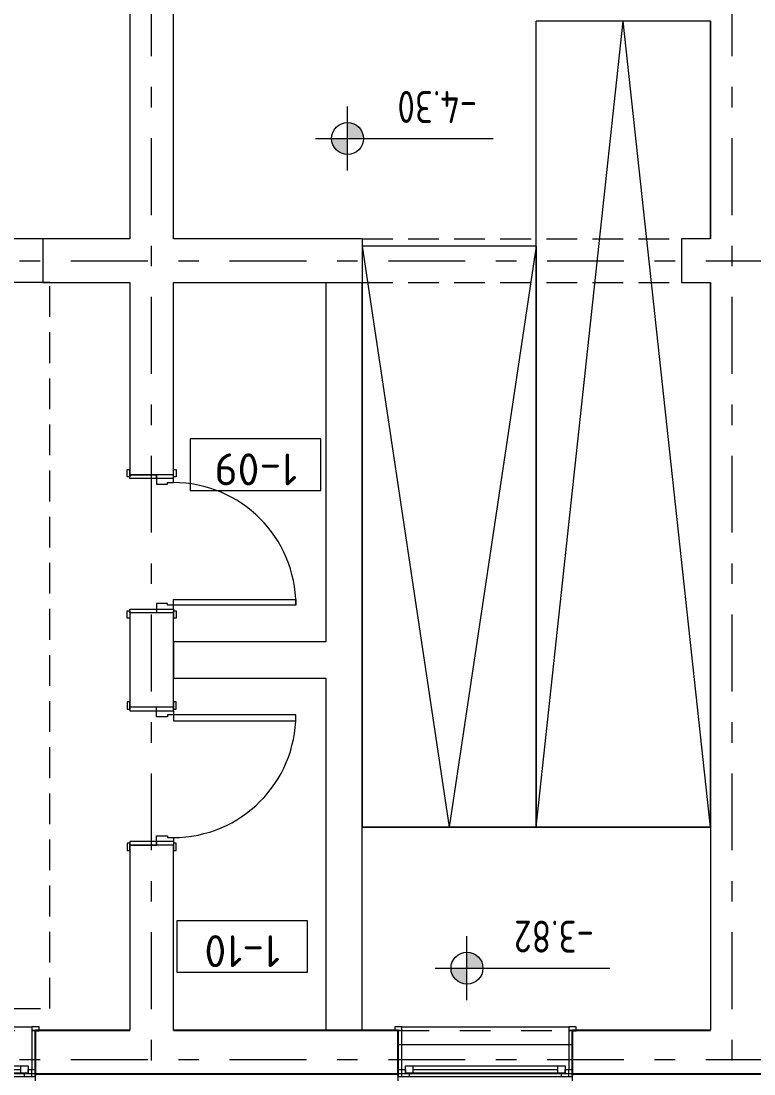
# Model space of a CAD drawing. Header units: millimetres. Extents: x 18162 to 3540582, y 72188 to 247925.
# Drawn here: x 26474 to 31523, y 78546 to 85796 of the extents above; entities that cross this region are included whole.
import ezdxf
from ezdxf.enums import TextEntityAlignment as Align

# ---------------------------------------------------------------- set-up
doc = ezdxf.new("R2010")
doc.units = ezdxf.units.MM
doc.header["$MEASUREMENT"] = 0
doc.set_wipeout_variables(frame=1)
for name, pattern in [('Dashed', [423.333333, 211.666667, -211.666667]), ('Double Dashed', [1093.611073, 529.166651, -211.666656, 141.111112, -211.666656]), ('Hidden Line', [317.5, 211.666667, -105.833333]), ('Wipeout_Contour', [1000, 0, -1000])]:
    doc.linetypes.add(name, pattern=pattern)
for name, color, linetype in [('Archicad Doors', 7, 'Continuous'), ('Archicad Windows', 7, 'Continuous'), ('Archicad Zone Stamps', 7, 'Continuous'), ('Interior - Equipment', 7, 'Continuous'), ('Model Unit - Zone A', 7, 'Continuous'), ('Structural - Bearing', 7, 'Continuous'), ('Structural - Grid', 7, 'Continuous')]:
    doc.layers.add(name, color=color, linetype=linetype)
doc.styles.add('GENERATED_STYLE_2', font='')
doc.styles.add('GENERATED_STYLE_3', font='', dxfattribs={"width": 0.8})
doc.styles.get('GENERATED_STYLE_2').set_extended_font_data('ISOCPEUR MON')
doc.styles.get('GENERATED_STYLE_3').set_extended_font_data('ISOCPEUR MON')

# ---------------------------------------------------------------- blocks, each defined once
blk = doc.blocks.new('Straight Ramp 27[1]_3', base_point=(30623.5, 80245.7))
at = {"color": 7, "linetype": 'Continuous', "lineweight": 5}
for p, q in [((31223.5, 85795.7), (30023.5, 85795.7)), ((30023.5, 80245.7), (30023.5, 85795.7)), ((30023.5, 80245.7), (30623.5, 85795.7)), ((31223.5, 80245.7), (30623.5, 85795.7)), ((31223.5, 80245.7), (31223.5, 85795.7)), ((31223.5, 80245.7), (30023.5, 80245.7))]:
    blk.add_line(p, q, dxfattribs=at)
blk = doc.blocks.new('Агуулах_1-09_9_3', base_point=(28090.4, 82740.8))
at = {"layer": 'Archicad Zone Stamps', "color": 7, "linetype": 'Continuous', "lineweight": 5}
for p, q in [((28540.4, 82918.2), (27640.4, 82918.2)), ((27640.4, 82918.2), (27640.4, 82563.3)), ((28540.4, 82563.3), (28540.4, 82918.2)), ((27640.4, 82563.3), (28540.4, 82563.3))]:
    blk.add_line(p, q, dxfattribs=at)
at = {"layer": 'Archicad Zone Stamps', "color": 7, "lineweight": 5, "style": 'GENERATED_STYLE_2'}
for tag, p in [('DUMMY_861', (27804.9, 82598.8)), ('ROOM_NUMBER', (28090.4, 82598.8))]:
    blk.add_attdef(tag, text='', height=220, rotation=180, dxfattribs=at).set_placement(p, align=Align.TOP_CENTER)
blk = doc.blocks.new('Агуулах_1-10_10_3', base_point=(27998.1, 79423.3))
at = {"layer": 'Archicad Zone Stamps', "color": 7, "linetype": 'Continuous', "lineweight": 5}
for p, q in [((28448.1, 79600.7), (27548.1, 79600.7)), ((27548.1, 79600.7), (27548.1, 79245.9)), ((28448.1, 79245.9), (28448.1, 79600.7)), ((27548.1, 79245.9), (28448.1, 79245.9))]:
    blk.add_line(p, q, dxfattribs=at)
at = {"layer": 'Archicad Zone Stamps', "color": 7, "lineweight": 5, "style": 'GENERATED_STYLE_2'}
for tag, p in [('DUMMY_861', (27734.6, 79281.4)), ('ROOM_NUMBER', (27998.1, 79281.4))]:
    blk.add_attdef(tag, text='', height=220, rotation=180, dxfattribs=at).set_placement(p, align=Align.TOP_CENTER)
blk = doc.blocks.new('Door 27[12]_3')
at = {"layer": 'Archicad Doors', "color": 7, "linetype": 'Continuous', "lineweight": 13}
for p, q in [((27204.5, 82657.7), (27204.5, 82707.7)), ((27204.5, 82707.7), (27223.5, 82707.7)), ((27223.5, 82657.7), (27204.5, 82657.7)), ((27223.5, 82707.7), (27223.5, 82657.7)), ((27223.5, 82670.7), (27223.5, 82707.7)), ((27223.5, 82670.7), (27223.5, 82707.7)), ((27223.5, 82645.7), (27223.5, 82670.7)), ((27223.5, 82670.7), (27408.5, 82670.7)), ((27408.5, 82670.7), (27223.5, 82670.7)), ((27408.5, 82670.7), (27223.5, 82670.7)), ((27408.5, 82670.7), (27408.5, 82645.7)), ((27408.5, 82645.7), (27408.5, 82670.7)), ((27523.5, 82670.7), (27408.5, 82670.7)), ((27523.5, 82670.7), (27408.5, 82670.7)), ((27523.5, 82670.7), (27408.5, 82670.7)), ((27523.5, 82657.7), (27523.5, 82707.7)), ((27523.5, 82707.7), (27542.5, 82707.7)), ((27523.5, 82670.7), (27523.5, 82707.7)), ((27523.5, 82670.7), (27523.5, 82707.7)), ((27523.5, 82645.7), (27523.5, 82670.7)), ((27542.5, 82657.7), (27523.5, 82657.7)), ((27542.5, 82707.7), (27542.5, 82657.7)), ((27408.5, 82645.7), (27223.5, 82645.7)), ((27523.5, 82645.7), (27408.5, 82645.7)), ((27408.5, 82645.7), (27408.5, 82605.7)), ((27408.5, 82605.7), (27483.5, 82605.7)), ((27483.5, 82605.7), (27483.5, 82617.7)), ((27483.5, 82617.7), (27523.5, 82617.7)), ((27523.5, 82617.7), (27523.5, 82645.7)), ((27483.5, 81785.7), (27408.5, 81785.7)), ((27408.5, 81785.7), (27408.5, 81745.7)), ((27483.5, 81773.7), (27483.5, 81785.7)), ((27523.5, 81773.7), (27523.5, 81813.7)), ((27523.5, 81813.7), (28367.5, 81813.7)), ((28367.5, 81813.7), (28367.5, 81773.7)), ((27204.5, 81683.7), (27204.5, 81733.7)), ((27204.5, 81733.7), (27223.5, 81733.7)), ((27223.5, 81720.7), (27223.5, 81745.7)), ((27223.5, 81745.7), (27408.5, 81745.7)), ((27223.5, 81733.7), (27223.5, 81683.7)), ((27408.5, 81720.7), (27223.5, 81720.7)), ((27408.5, 81720.7), (27223.5, 81720.7)), ((27408.5, 81720.7), (27223.5, 81720.7)), ((27223.5, 81720.7), (27223.5, 81683.7)), ((27223.5, 81720.7), (27223.5, 81683.7)), ((27408.5, 81745.7), (27408.5, 81720.7)), ((27408.5, 81745.7), (27408.5, 81720.7)), ((27408.5, 81745.7), (27523.5, 81745.7)), ((27523.5, 81720.7), (27408.5, 81720.7)), ((27523.5, 81720.7), (27408.5, 81720.7)), ((27523.5, 81720.7), (27408.5, 81720.7)), ((27523.5, 81773.7), (27483.5, 81773.7)), ((27523.5, 81745.7), (27523.5, 81773.7)), ((28367.5, 81773.7), (27523.5, 81773.7)), ((27523.5, 81745.7), (27523.5, 81720.7)), ((27523.5, 81683.7), (27523.5, 81733.7)), ((27523.5, 81733.7), (27542.5, 81733.7)), ((27523.5, 81720.7), (27523.5, 81683.7)), ((27523.5, 81720.7), (27523.5, 81683.7)), ((27542.5, 81733.7), (27542.5, 81683.7)), ((27223.5, 81683.7), (27204.5, 81683.7)), ((27542.5, 81683.7), (27523.5, 81683.7))]:
    blk.add_line(p, q, dxfattribs=at)
blk.add_arc((27523.5, 81773.7), 844, 0, 90, dxfattribs=at)
blk = doc.blocks.new('Door 27[13]_3')
at = {"layer": 'Archicad Doors', "color": 7, "linetype": 'Continuous', "lineweight": 13}
for p, q in [((27223.5, 81107.7), (27204.5, 81107.7)), ((27204.5, 81107.7), (27204.5, 81057.7)), ((27204.5, 81057.7), (27223.5, 81057.7)), ((27223.5, 81057.7), (27223.5, 81107.7)), ((27223.5, 81070.7), (27223.5, 81107.7)), ((27223.5, 81070.7), (27223.5, 81107.7)), ((27408.5, 81070.7), (27223.5, 81070.7)), ((27223.5, 81070.7), (27223.5, 81045.7)), ((27408.5, 81070.7), (27223.5, 81070.7)), ((27408.5, 81070.7), (27223.5, 81070.7)), ((27408.5, 81045.7), (27408.5, 81070.7)), ((27408.5, 81045.7), (27408.5, 81070.7)), ((27523.5, 81070.7), (27408.5, 81070.7)), ((27523.5, 81070.7), (27408.5, 81070.7)), ((27523.5, 81070.7), (27408.5, 81070.7)), ((27542.5, 81107.7), (27523.5, 81107.7)), ((27523.5, 81107.7), (27523.5, 81057.7)), ((27523.5, 81070.7), (27523.5, 81107.7)), ((27523.5, 81070.7), (27523.5, 81107.7)), ((27523.5, 81045.7), (27523.5, 81070.7)), ((27523.5, 81057.7), (27542.5, 81057.7)), ((27542.5, 81057.7), (27542.5, 81107.7)), ((27223.5, 81045.7), (27408.5, 81045.7)), ((27408.5, 81045.7), (27523.5, 81045.7)), ((27408.5, 81005.7), (27408.5, 81045.7)), ((27483.5, 81005.7), (27408.5, 81005.7)), ((27523.5, 81017.7), (27483.5, 81017.7)), ((27483.5, 81017.7), (27483.5, 81005.7)), ((27523.5, 81045.7), (27523.5, 81017.7)), ((28367.5, 81017.7), (27523.5, 81017.7)), ((27523.5, 81017.7), (27523.5, 80977.7)), ((28367.5, 80977.7), (28367.5, 81017.7)), ((27523.5, 80977.7), (28367.5, 80977.7)), ((27408.5, 80185.7), (27483.5, 80185.7)), ((27408.5, 80145.7), (27408.5, 80185.7)), ((27483.5, 80185.7), (27483.5, 80173.7)), ((27204.5, 80133.7), (27204.5, 80083.7)), ((27223.5, 80133.7), (27204.5, 80133.7)), ((27408.5, 80145.7), (27223.5, 80145.7)), ((27223.5, 80145.7), (27223.5, 80120.7)), ((27223.5, 80083.7), (27223.5, 80133.7)), ((27223.5, 80120.7), (27408.5, 80120.7)), ((27408.5, 80120.7), (27223.5, 80120.7)), ((27408.5, 80120.7), (27223.5, 80120.7)), ((27223.5, 80120.7), (27223.5, 80083.7)), ((27223.5, 80120.7), (27223.5, 80083.7)), ((27408.5, 80120.7), (27408.5, 80145.7)), ((27408.5, 80145.7), (27408.5, 80120.7)), ((27523.5, 80145.7), (27408.5, 80145.7)), ((27523.5, 80120.7), (27408.5, 80120.7)), ((27523.5, 80120.7), (27408.5, 80120.7)), ((27523.5, 80120.7), (27408.5, 80120.7)), ((27483.5, 80173.7), (27523.5, 80173.7)), ((27523.5, 80173.7), (27523.5, 80145.7)), ((27523.5, 80145.7), (27523.5, 80120.7)), ((27523.5, 80133.7), (27523.5, 80083.7)), ((27542.5, 80133.7), (27523.5, 80133.7)), ((27523.5, 80120.7), (27523.5, 80083.7)), ((27523.5, 80120.7), (27523.5, 80083.7)), ((27542.5, 80083.7), (27542.5, 80133.7)), ((27204.5, 80083.7), (27223.5, 80083.7)), ((27523.5, 80083.7), (27542.5, 80083.7))]:
    blk.add_line(p, q, dxfattribs=at)
blk.add_arc((27523.5, 81017.7), 844, 270, 0, dxfattribs=at)
blk = doc.blocks.new('Rectangular Door Opening 27[18]_3')
at = {"layer": 'Archicad Doors', "color": 7, "linetype": 'Hidden Line', "lineweight": 13}
for p, q in [((26623.5, 84295.7), (21673.5, 84295.7)), ((21673.5, 84295.7), (21673.5, 83995.7)), ((26623.5, 84295.7), (26623.5, 83995.7)), ((26623.5, 83995.7), (21673.5, 83995.7))]:
    blk.add_line(p, q, dxfattribs=at)
blk = doc.blocks.new('Rectangular Door Opening 27[19]_3')
at = {"layer": 'Archicad Doors', "color": 7, "linetype": 'Hidden Line', "lineweight": 13}
for p, q in [((28823.5, 84295.7), (31023.5, 84295.7)), ((28823.5, 84295.7), (28823.5, 83995.7)), ((31023.5, 84295.7), (31023.5, 83995.7)), ((28823.5, 83995.7), (31023.5, 83995.7))]:
    blk.add_line(p, q, dxfattribs=at)
blk = doc.blocks.new('Straight Ramp 27[2]_3', base_point=(29423.5, 84245.7))
at = {"color": 7, "linetype": 'Continuous', "lineweight": 5}
for p, q in [((30023.5, 84245.7), (28823.5, 84245.7)), ((28823.5, 84245.7), (28823.5, 80245.7)), ((28823.5, 84245.7), (29423.5, 80245.7)), ((30023.5, 84245.7), (29423.5, 80245.7)), ((30023.5, 84245.7), (30023.5, 80245.7)), ((30023.5, 80245.7), (28823.5, 80245.7))]:
    blk.add_line(p, q, dxfattribs=at)
blk = doc.blocks.new('Window 27[3]_3')
at = {"layer": 'Archicad Windows', "color": 7, "linetype": 'Continuous', "lineweight": 13}
for p, q in [((25398.5, 78870.7), (25348.5, 78870.7)), ((25348.5, 78870.7), (25348.5, 78845.7)), ((25348.5, 78845.7), (25398.5, 78845.7)), ((25373.5, 78845.7), (25348.5, 78845.7)), ((25373.5, 78845.7), (25348.5, 78845.7)), ((25398.5, 78845.7), (25373.5, 78845.7)), ((25373.5, 78845.7), (25373.5, 78575.7)), ((25373.5, 78575.7), (25373.5, 78845.7)), ((25373.5, 78575.7), (25373.5, 78845.7)), ((25398.5, 78870.7), (26548.5, 78870.7)), ((25398.5, 78845.7), (25398.5, 78870.7)), ((25398.5, 78575.7), (25398.5, 78845.7)), ((26598.5, 78870.7), (26548.5, 78870.7)), ((26548.5, 78870.7), (26548.5, 78845.7)), ((26573.5, 78845.7), (26548.5, 78845.7)), ((26548.5, 78845.7), (26548.5, 78575.7)), ((26548.5, 78845.7), (26598.5, 78845.7)), ((26573.5, 78575.7), (26573.5, 78845.7)), ((26573.5, 78575.7), (26573.5, 78845.7)), ((26573.5, 78575.7), (26573.5, 78845.7)), ((26573.5, 78845.7), (26598.5, 78845.7)), ((26573.5, 78845.7), (26598.5, 78845.7)), ((26598.5, 78845.7), (26598.5, 78870.7)), ((25423.5, 78600.7), (25473.5, 78600.7)), ((25423.5, 78550.7), (25423.5, 78600.7)), ((25473.5, 78600.7), (26473.5, 78600.7)), ((25473.5, 78600.7), (25473.5, 78550.7)), ((25473.5, 78600.7), (26473.5, 78600.7)), ((26473.5, 78550.7), (26473.5, 78600.7)), ((26473.5, 78600.7), (26523.5, 78600.7)), ((26523.5, 78600.7), (26523.5, 78550.7)), ((25373.5, 78575.7), (25398.5, 78575.7)), ((25373.5, 78575.7), (25398.5, 78575.7)), ((25373.5, 78545.7), (25373.5, 78575.7)), ((25373.5, 78545.7), (25373.5, 78575.7)), ((25373.5, 78535.7), (25373.5, 78545.7)), ((25373.5, 78535.7), (25373.5, 78545.7)), ((25373.5, 78525.7), (25373.5, 78535.7)), ((25373.5, 78525.7), (25373.5, 78535.7)), ((25398.5, 78525.7), (25373.5, 78525.7)), ((25373.5, 78445.7), (25373.5, 78525.7)), ((25398.5, 78575.7), (25423.5, 78575.7)), ((25398.5, 78525.7), (25398.5, 78575.7)), ((25448.5, 78525.7), (25398.5, 78525.7)), ((25423.5, 78575.7), (25423.5, 78550.7)), ((25423.5, 78550.7), (25448.5, 78550.7)), ((25473.5, 78550.7), (25423.5, 78550.7)), ((25448.5, 78550.7), (25448.5, 78525.7)), ((26498.5, 78525.7), (25448.5, 78525.7)), ((25473.5, 78575.7), (26473.5, 78575.7)), ((26473.5, 78550.7), (25473.5, 78550.7)), ((26523.5, 78550.7), (26473.5, 78550.7)), ((26498.5, 78525.7), (26498.5, 78550.7)), ((26498.5, 78550.7), (26523.5, 78550.7)), ((26548.5, 78525.7), (26498.5, 78525.7)), ((26523.5, 78550.7), (26523.5, 78575.7)), ((26523.5, 78575.7), (26548.5, 78575.7)), ((26548.5, 78575.7), (26573.5, 78575.7)), ((26548.5, 78575.7), (26573.5, 78575.7)), ((26548.5, 78525.7), (26548.5, 78575.7)), ((26573.5, 78525.7), (26548.5, 78525.7)), ((26573.5, 78545.7), (26573.5, 78575.7)), ((26573.5, 78545.7), (26573.5, 78575.7)), ((26573.5, 78535.7), (26573.5, 78545.7)), ((26573.5, 78535.7), (26573.5, 78545.7)), ((26573.5, 78525.7), (26573.5, 78535.7)), ((26573.5, 78525.7), (26573.5, 78535.7)), ((26573.5, 78445.7), (26573.5, 78525.7)), ((25373.5, 78325.7), (25373.5, 78445.7)), ((26573.5, 78325.7), (26573.5, 78445.7)), ((25373.5, 78325.7), (26573.5, 78325.7))]:
    blk.add_line(p, q, dxfattribs=at)
at = {"layer": 'Archicad Windows', "color": 7, "linetype": 'Dashed', "lineweight": 13}
blk.add_line((25373.5, 78845.7), (26573.5, 78845.7), dxfattribs=at)
blk = doc.blocks.new('Window 27[4]_3')
at = {"layer": 'Archicad Windows', "color": 7, "linetype": 'Continuous', "lineweight": 13}
for p, q in [((29098.5, 78870.7), (29048.5, 78870.7)), ((29048.5, 78870.7), (29048.5, 78845.7)), ((29048.5, 78845.7), (29098.5, 78845.7)), ((29073.5, 78845.7), (29048.5, 78845.7)), ((29073.5, 78845.7), (29048.5, 78845.7)), ((29098.5, 78845.7), (29073.5, 78845.7)), ((29073.5, 78845.7), (29073.5, 78575.7)), ((29073.5, 78575.7), (29073.5, 78845.7)), ((29073.5, 78575.7), (29073.5, 78845.7)), ((29098.5, 78870.7), (30248.5, 78870.7)), ((29098.5, 78845.7), (29098.5, 78870.7)), ((29098.5, 78575.7), (29098.5, 78845.7)), ((30298.5, 78870.7), (30248.5, 78870.7)), ((30248.5, 78870.7), (30248.5, 78845.7)), ((30273.5, 78845.7), (30248.5, 78845.7)), ((30248.5, 78845.7), (30248.5, 78575.7)), ((30248.5, 78845.7), (30298.5, 78845.7)), ((30273.5, 78575.7), (30273.5, 78845.7)), ((30273.5, 78575.7), (30273.5, 78845.7)), ((30273.5, 78575.7), (30273.5, 78845.7)), ((30273.5, 78845.7), (30298.5, 78845.7)), ((30273.5, 78845.7), (30298.5, 78845.7)), ((30298.5, 78845.7), (30298.5, 78870.7)), ((29123.5, 78600.7), (29173.5, 78600.7)), ((29123.5, 78550.7), (29123.5, 78600.7)), ((29173.5, 78600.7), (30173.5, 78600.7)), ((29173.5, 78600.7), (29173.5, 78550.7)), ((29173.5, 78600.7), (30173.5, 78600.7)), ((30173.5, 78550.7), (30173.5, 78600.7)), ((30173.5, 78600.7), (30223.5, 78600.7)), ((30223.5, 78600.7), (30223.5, 78550.7)), ((29073.5, 78575.7), (29098.5, 78575.7)), ((29073.5, 78575.7), (29098.5, 78575.7)), ((29073.5, 78545.7), (29073.5, 78575.7)), ((29073.5, 78545.7), (29073.5, 78575.7)), ((29073.5, 78535.7), (29073.5, 78545.7)), ((29073.5, 78535.7), (29073.5, 78545.7)), ((29073.5, 78525.7), (29073.5, 78535.7)), ((29073.5, 78525.7), (29073.5, 78535.7)), ((29098.5, 78525.7), (29073.5, 78525.7)), ((29073.5, 78445.7), (29073.5, 78525.7)), ((29098.5, 78575.7), (29123.5, 78575.7)), ((29098.5, 78525.7), (29098.5, 78575.7)), ((29148.5, 78525.7), (29098.5, 78525.7)), ((29123.5, 78575.7), (29123.5, 78550.7)), ((29123.5, 78550.7), (29148.5, 78550.7)), ((29173.5, 78550.7), (29123.5, 78550.7)), ((29148.5, 78550.7), (29148.5, 78525.7)), ((30198.5, 78525.7), (29148.5, 78525.7)), ((29173.5, 78575.7), (30173.5, 78575.7)), ((30173.5, 78550.7), (29173.5, 78550.7)), ((30223.5, 78550.7), (30173.5, 78550.7)), ((30198.5, 78525.7), (30198.5, 78550.7)), ((30198.5, 78550.7), (30223.5, 78550.7)), ((30248.5, 78525.7), (30198.5, 78525.7)), ((30223.5, 78550.7), (30223.5, 78575.7)), ((30223.5, 78575.7), (30248.5, 78575.7)), ((30248.5, 78575.7), (30273.5, 78575.7)), ((30248.5, 78575.7), (30273.5, 78575.7)), ((30248.5, 78525.7), (30248.5, 78575.7)), ((30273.5, 78525.7), (30248.5, 78525.7)), ((30273.5, 78545.7), (30273.5, 78575.7)), ((30273.5, 78545.7), (30273.5, 78575.7)), ((30273.5, 78535.7), (30273.5, 78545.7)), ((30273.5, 78535.7), (30273.5, 78545.7)), ((30273.5, 78525.7), (30273.5, 78535.7)), ((30273.5, 78525.7), (30273.5, 78535.7)), ((30273.5, 78445.7), (30273.5, 78525.7)), ((29073.5, 78325.7), (29073.5, 78445.7)), ((30273.5, 78325.7), (30273.5, 78445.7)), ((29073.5, 78325.7), (30273.5, 78325.7))]:
    blk.add_line(p, q, dxfattribs=at)
at = {"layer": 'Archicad Windows', "color": 7, "linetype": 'Dashed', "lineweight": 13}
blk.add_line((29073.5, 78845.7), (30273.5, 78845.7), dxfattribs=at)
blk = doc.blocks.new('Standard grid marker[17]_3', base_point=(18162.3, 78645.7))
at = {"layer": 'Structural - Grid', "color": 13, "linetype": 'Double Dashed', "lineweight": 13}
blk.add_line((19162.3, 78645.7), (53724.4, 78645.7), dxfattribs=at)
at = {"layer": 'Structural - Grid', "color": 13, "lineweight": 13, "style": 'GENERATED_STYLE_3'}
blk.add_attdef('AC_MarkerText_1', text='', height=250, rotation=180, dxfattribs=at).set_placement((55024.4, 78520.7), align=Align.TOP_CENTER)
blk = doc.blocks.new('Standard grid marker[18]_3', base_point=(18162.3, 84145.7))
at = {"layer": 'Structural - Grid', "color": 13, "linetype": 'Double Dashed', "lineweight": 13}
blk.add_line((19162.3, 84145.7), (53724.4, 84145.7), dxfattribs=at)
at = {"layer": 'Structural - Grid', "color": 13, "lineweight": 13, "style": 'GENERATED_STYLE_3'}
blk.add_attdef('AC_MarkerText_1', text='', height=250, rotation=180, dxfattribs=at).set_placement((55024.4, 84020.7), align=Align.TOP_CENTER)
blk = doc.blocks.new('Standard grid marker[23]_3', base_point=(31373.5, 72524.1))
at = {"layer": 'Structural - Grid', "color": 13, "linetype": 'Double Dashed', "lineweight": 13}
blk.add_line((31373.5, 73524.1), (31373.5, 100185.5), dxfattribs=at)
at = {"layer": 'Structural - Grid', "color": 13, "lineweight": 13, "style": 'GENERATED_STYLE_3'}
blk.add_attdef('AC_MarkerText_1', text='', height=250, rotation=180, dxfattribs=at).set_placement((31373.5, 101360.5), align=Align.TOP_CENTER)
blk = doc.blocks.new('Standard grid marker[24]_3', base_point=(27373.5, 72524.1))
at = {"layer": 'Structural - Grid', "color": 13, "linetype": 'Double Dashed', "lineweight": 13}
blk.add_line((27373.5, 73524.1), (27373.5, 100185.5), dxfattribs=at)
at = {"layer": 'Structural - Grid', "color": 13, "lineweight": 13, "style": 'GENERATED_STYLE_3'}
blk.add_attdef('AC_MarkerText_1', text='', height=250, rotation=180, dxfattribs=at).set_placement((27373.5, 101360.5), align=Align.TOP_CENTER)

msp = doc.modelspace()

# ---------------------------------------------------------------- hatches: boundary and pattern name
at = {"linetype": 'Continuous', "lineweight": 13}
for points in [[(28724, 84986.5), (28834, 84986.5), (28825.7, 85028.6), (28801.8, 85064.3), (28766.1, 85088.2), (28724, 85096.5)], [(28724, 84986.5), (28614, 84986.5), (28622.4, 84944.4), (28646.3, 84908.8), (28681.9, 84884.9), (28724, 84876.5)], [(29546.4, 79274), (29656.4, 79274), (29648, 79316.1), (29624.2, 79351.8), (29588.5, 79375.7), (29546.4, 79384)], [(29546.4, 79274), (29436.4, 79274), (29444.8, 79232), (29468.6, 79196.3), (29504.3, 79172.4), (29546.4, 79164)]]:
    msp.add_hatch(color=13, dxfattribs=at).paths.add_polyline_path(points)

# ---------------------------------------------------------------- linework, layer by layer
at = {"color": 13, "linetype": 'Continuous', "lineweight": 13}
for p, q in [((28724, 84766.5), (28724, 85206.5)), ((28504, 84986.5), (29726.1, 84986.5)), ((29546.4, 79054), (29546.4, 79494)), ((29326.4, 79274), (30530.9, 79274))]:
    msp.add_line(p, q, dxfattribs=at)
for centre in [(28724, 84986.5), (29546.4, 79274)]:
    msp.add_circle(centre, 110, dxfattribs=at)
at = {"layer": 'Structural - Bearing', "color": 7, "linetype": 'Continuous', "lineweight": 13, "flags": 128}
msp.add_lwpolyline([(31223.5, 80245.7), (31223.5, 78745.7), (28823.5, 78745.7), (28823.5, 80245.7)], close=True, dxfattribs=at)

# ---------------------------------------------------------------- block references
at = {"color": 7, "linetype": 'Continuous', "lineweight": 5}
msp.add_blockref('Straight Ramp 27[1]_3', (30623.5, 80245.7), dxfattribs=at)
at = {"layer": 'Model Unit - Zone A', "color": 7, "linetype": 'Continuous', "lineweight": 5}
for name, p, values in [('Агуулах_1-09_9_3', (28090.4, 82740.8), {'ROOM_NUMBER': '1-09'}), ('Агуулах_1-10_10_3', (27998.1, 79423.3), {'ROOM_NUMBER': '1-10'})]:
    msp.add_blockref(name, p, dxfattribs=at).add_auto_attribs(values)

# ---------------------------------------------------------------- texts
at = {"color": 13, "lineweight": 13, "char_height": 220, "attachment_point": 7, "rotation": 180, "style": 'GENERATED_STYLE_3'}
for s, insert in [('\\A1;{\\pql;\\fISOCPEUR MON|b0|i0|c0|p0;\\W0.800000;-4.30}', (29616.1, 85314.4)), ('\\A1;{\\pql;\\fISOCPEUR MON|b0|i0|c0|p0;\\W0.800000;-3.82}', (30420.9, 79601.9))]:
    msp.add_mtext(s, dxfattribs=dict(at, insert=insert))

# ---------------------------------------------------------------- wipeouts: each hides what was drawn before it
at = {"color": 254, "linetype": 'Wipeout_Contour', "lineweight": 0, "ltscale": 358324.389204}
msp.add_wipeout([(27223.5, 84295.7), (27523.5, 84295.7), (27523.5, 86295.7), (27223.5, 86295.7)], dxfattribs=at).dxf.layer = 'Structural - Bearing'
at = {"color": 254, "linetype": 'Wipeout_Contour', "lineweight": 0, "ltscale": 350856.967856}
msp.add_wipeout([(27523.5, 83995.7), (27223.5, 83995.7), (27223.5, 82670.7), (27523.5, 82670.7)], dxfattribs=at).dxf.layer = 'Structural - Bearing'
at = {"color": 254, "linetype": 'Wipeout_Contour', "lineweight": 0, "ltscale": 343501.827269}
msp.add_wipeout([(27523.5, 81720.7), (27223.5, 81720.7), (27223.5, 81070.7), (27523.5, 81070.7)], dxfattribs=at).dxf.layer = 'Structural - Bearing'
at = {"color": 254, "linetype": 'Wipeout_Contour', "lineweight": 0, "ltscale": 333326.78498}
msp.add_wipeout([(26573.5, 78545.7), (26573.5, 78535.7), (29073.5, 78535.7), (29073.5, 78545.7)], dxfattribs=at).dxf.layer = 'Structural - Bearing'

# ---------------------------------------------------------------- next in the draw order: linework, layer by layer
at = {"layer": 'Structural - Bearing', "color": 7, "linetype": 'Continuous', "lineweight": 20}
for p, q in [((27223.5, 82670.7), (27223.5, 82707.7)), ((27408.5, 82670.7), (27223.5, 82670.7)), ((27523.5, 82670.7), (27408.5, 82670.7)), ((27523.5, 82670.7), (27523.5, 82707.7)), ((27223.5, 81720.7), (27223.5, 81683.7)), ((27408.5, 81720.7), (27223.5, 81720.7)), ((27523.5, 81720.7), (27408.5, 81720.7)), ((27523.5, 81720.7), (27523.5, 81683.7)), ((27223.5, 81070.7), (27223.5, 81107.7)), ((27408.5, 81070.7), (27223.5, 81070.7)), ((27523.5, 81070.7), (27408.5, 81070.7)), ((27523.5, 81070.7), (27523.5, 81107.7))]:
    msp.add_line(p, q, dxfattribs=at)
at = {"layer": 'Structural - Bearing', "color": 7, "linetype": 'Continuous', "lineweight": 20, "flags": 128}
for points in [[(27223.5, 86295.7), (27223.5, 84295.7)], [(27523.5, 84295.7), (27523.5, 86295.7)], [(27223.5, 83995.7), (27223.5, 82670.7)], [(27523.5, 82670.7), (27523.5, 83995.7)], [(27223.5, 81720.7), (27223.5, 81070.7)], [(27523.5, 81070.7), (27523.5, 81720.7)]]:
    msp.add_lwpolyline(points, dxfattribs=at)

# ---------------------------------------------------------------- next in the draw order: block references
at = {"layer": 'Archicad Doors', "color": 7, "linetype": 'Continuous', "lineweight": 13}
msp.add_blockref('Door 27[12]_3', (0, 0), dxfattribs=at)

# ---------------------------------------------------------------- next in the draw order: wipeouts: each hides what was drawn before it
at = {"color": 254, "linetype": 'Wipeout_Contour', "lineweight": 0, "ltscale": 358868.81514}
msp.add_wipeout([(31223.5, 84295.7), (31023.5, 84295.7), (31023.5, 83995.7), (31223.5, 83995.7)], dxfattribs=at).dxf.layer = 'Structural - Bearing'
at = {"color": 254, "linetype": 'Wipeout_Contour', "lineweight": 0, "ltscale": 345338.6841}
msp.add_wipeout([(28573.5, 83995.7), (28573.5, 78845.7), (28823.5, 78845.7), (28823.5, 83995.7)], dxfattribs=at).dxf.layer = 'Structural - Bearing'
at = {"color": 254, "linetype": 'Wipeout_Contour', "lineweight": 0, "ltscale": 336260.505103}
msp.add_wipeout([(27223.5, 78845.7), (27523.5, 78845.7), (27523.5, 80120.7), (27223.5, 80120.7)], dxfattribs=at).dxf.layer = 'Structural - Bearing'

# ---------------------------------------------------------------- next in the draw order: linework, layer by layer
at = {"layer": 'Structural - Bearing', "color": 7, "linetype": 'Continuous', "lineweight": 20}
for p, q in [((31023.5, 84295.7), (31023.5, 83995.7)), ((27223.5, 80120.7), (27223.5, 80083.7)), ((27408.5, 80120.7), (27223.5, 80120.7)), ((27523.5, 80120.7), (27408.5, 80120.7)), ((27523.5, 80120.7), (27523.5, 80083.7))]:
    msp.add_line(p, q, dxfattribs=at)
at = {"layer": 'Structural - Bearing', "color": 7, "linetype": 'Continuous', "lineweight": 20, "flags": 128}
for points in [[(31223.5, 84295.7), (31023.5, 84295.7)], [(28573.5, 83995.7), (28573.5, 81520.7)], [(28823.5, 83995.7), (28573.5, 83995.7)], [(28823.5, 78845.7), (28823.5, 83995.7)], [(31023.5, 83995.7), (31223.5, 83995.7)], [(28573.5, 81270.7), (28573.5, 78845.7)], [(27223.5, 80120.7), (27223.5, 78845.7)], [(27523.5, 78845.7), (27523.5, 80120.7)], [(28573.5, 78845.7), (28823.5, 78845.7)]]:
    msp.add_lwpolyline(points, dxfattribs=at)

# ---------------------------------------------------------------- next in the draw order: block references
at = {"layer": 'Archicad Doors', "color": 7, "linetype": 'Continuous', "lineweight": 13}
msp.add_blockref('Door 27[13]_3', (0, 0), dxfattribs=at)

# ---------------------------------------------------------------- next in the draw order: wipeouts: each hides what was drawn before it
at = {"color": 254, "linetype": 'Wipeout_Contour', "lineweight": 0, "ltscale": 352421.129926}
msp.add_wipeout([(31223.5, 78845.7), (31523.5, 78845.7), (31523.5, 85795.7), (31223.5, 85795.7)], dxfattribs=at).dxf.layer = 'Structural - Bearing'
at = {"color": 254, "linetype": 'Wipeout_Contour', "lineweight": 0, "ltscale": 354404.950142}
msp.add_wipeout([(26623.5, 84295.7), (26623.5, 83995.7), (28823.5, 83995.7), (28823.5, 84295.7)], dxfattribs=at).dxf.layer = 'Structural - Bearing'
at = {"color": 254, "linetype": 'Wipeout_Contour', "lineweight": 0, "ltscale": 344377.024637}
msp.add_wipeout([(28573.5, 81520.7), (27523.5, 81520.7), (27523.5, 81270.7), (28573.5, 81270.7)], dxfattribs=at).dxf.layer = 'Structural - Bearing'
at = {"color": 254, "linetype": 'Wipeout_Contour', "lineweight": 0, "ltscale": 500639.885377}
msp.add_wipeout([(26573.5, 78545.7), (29073.5, 78545.7), (29073.5, 78575.7), (29073.5, 78845.7), (26573.5, 78845.7), (26573.5, 78575.7)], dxfattribs=at).dxf.layer = 'Structural - Bearing'

# ---------------------------------------------------------------- next in the draw order: linework, layer by layer
at = {"layer": 'Interior - Equipment', "color": 7, "linetype": 'Hidden Line', "lineweight": 5}
msp.add_lwpolyline([(24173.5, 78995.7), (26673.5, 78995.7), (26673.5, 83995.7), (24173.5, 83995.7)], close=True, dxfattribs=at)
at = {"layer": 'Structural - Bearing', "color": 7, "linetype": 'Continuous', "lineweight": 20}
for p, q in [((26623.5, 84295.7), (26623.5, 83995.7)), ((28823.5, 84295.7), (28823.5, 83995.7))]:
    msp.add_line(p, q, dxfattribs=at)
at = {"layer": 'Structural - Bearing', "color": 7, "linetype": 'Continuous', "lineweight": 25}
for p, q in [((26573.5, 78845.7), (26598.5, 78845.7)), ((26573.5, 78575.7), (26573.5, 78845.7)), ((29073.5, 78845.7), (29048.5, 78845.7)), ((29073.5, 78575.7), (29073.5, 78845.7)), ((26573.5, 78545.7), (26573.5, 78575.7)), ((26573.5, 78545.7), (29073.5, 78545.7)), ((26573.5, 78535.7), (26573.5, 78545.7)), ((29073.5, 78545.7), (29073.5, 78575.7)), ((29073.5, 78535.7), (29073.5, 78545.7))]:
    msp.add_line(p, q, dxfattribs=at)
at = {"layer": 'Structural - Bearing', "color": 7, "linetype": 'Continuous', "lineweight": 20, "flags": 128}
for points in [[(31223.5, 85795.7), (31223.5, 84295.7)], [(27223.5, 84295.7), (26623.5, 84295.7)], [(28823.5, 84295.7), (27523.5, 84295.7)], [(26623.5, 83995.7), (27223.5, 83995.7)], [(27523.5, 83995.7), (28823.5, 83995.7)], [(31223.5, 83995.7), (31223.5, 78845.7)], [(28573.5, 81520.7), (27523.5, 81520.7)], [(27523.5, 81520.7), (27523.5, 81270.7)], [(27523.5, 81270.7), (28573.5, 81270.7)]]:
    msp.add_lwpolyline(points, dxfattribs=at)
at = {"layer": 'Structural - Bearing', "color": 7, "linetype": 'Continuous', "lineweight": 25, "flags": 128}
for points in [[(27223.5, 78845.7), (26573.5, 78845.7)], [(29073.5, 78845.7), (27523.5, 78845.7)]]:
    msp.add_lwpolyline(points, dxfattribs=at)

# ---------------------------------------------------------------- next in the draw order: block references
at = {"color": 7, "linetype": 'Continuous', "lineweight": 5}
msp.add_blockref('Straight Ramp 27[2]_3', (29423.5, 84245.7), dxfattribs=at)
at = {"layer": 'Archicad Doors', "color": 7, "linetype": 'Hidden Line', "lineweight": 13}
for name in ['Rectangular Door Opening 27[18]_3', 'Rectangular Door Opening 27[19]_3']:
    msp.add_blockref(name, (0, 0), dxfattribs=at)
at = {"layer": 'Archicad Windows', "color": 7, "linetype": 'Continuous', "lineweight": 13}
msp.add_blockref('Window 27[3]_3', (0, 0), dxfattribs=at)
at = {"layer": 'Structural - Grid', "color": 13, "linetype": 'Continuous', "lineweight": 13}
for name, p in [('Standard grid marker[24]_3', (27373.5, 72524.1)), ('Standard grid marker[18]_3', (18162.3, 84145.7))]:
    msp.add_blockref(name, p, dxfattribs=at)

# ---------------------------------------------------------------- next in the draw order: wipeouts: each hides what was drawn before it
at = {"color": 254, "linetype": 'Wipeout_Contour', "lineweight": 0, "ltscale": 512066.728623}
msp.add_wipeout([(30273.5, 78545.7), (35773.5, 78545.7), (35773.5, 78575.7), (35773.5, 78845.7), (30273.5, 78845.7), (30273.5, 78575.7)], dxfattribs=at).dxf.layer = 'Structural - Bearing'

# ---------------------------------------------------------------- next in the draw order: linework, layer by layer
at = {"layer": 'Structural - Bearing', "color": 7, "linetype": 'Continuous', "lineweight": 25}
for p, q in [((30273.5, 78845.7), (30298.5, 78845.7)), ((30273.5, 78575.7), (30273.5, 78845.7)), ((30273.5, 78545.7), (30273.5, 78575.7)), ((30273.5, 78545.7), (35773.5, 78545.7)), ((30273.5, 78535.7), (30273.5, 78545.7))]:
    msp.add_line(p, q, dxfattribs=at)
at = {"layer": 'Structural - Bearing', "color": 7, "linetype": 'Continuous', "lineweight": 13, "flags": 128}
msp.add_lwpolyline([(20773.5, 78545.7), (20773.5, 96845.7), (35273.5, 96845.7), (37773.5, 96845.7), (37773.5, 96845.7), (50973.5, 96845.8), (50973.5, 78545.7)], close=True, dxfattribs=at)
at = {"layer": 'Structural - Bearing', "color": 7, "linetype": 'Continuous', "lineweight": 25, "flags": 128}
msp.add_lwpolyline([(31223.5, 78845.7), (30273.5, 78845.7)], dxfattribs=at)

# ---------------------------------------------------------------- next in the draw order: block references
at = {"layer": 'Archicad Windows', "color": 7, "linetype": 'Continuous', "lineweight": 13}
msp.add_blockref('Window 27[4]_3', (0, 0), dxfattribs=at)
at = {"layer": 'Structural - Grid', "color": 13, "linetype": 'Continuous', "lineweight": 13}
for name, p in [('Standard grid marker[23]_3', (31373.5, 72524.1)), ('Standard grid marker[17]_3', (18162.3, 78645.7))]:
    msp.add_blockref(name, p, dxfattribs=at)

doc.saveas('drawing.dxf')
